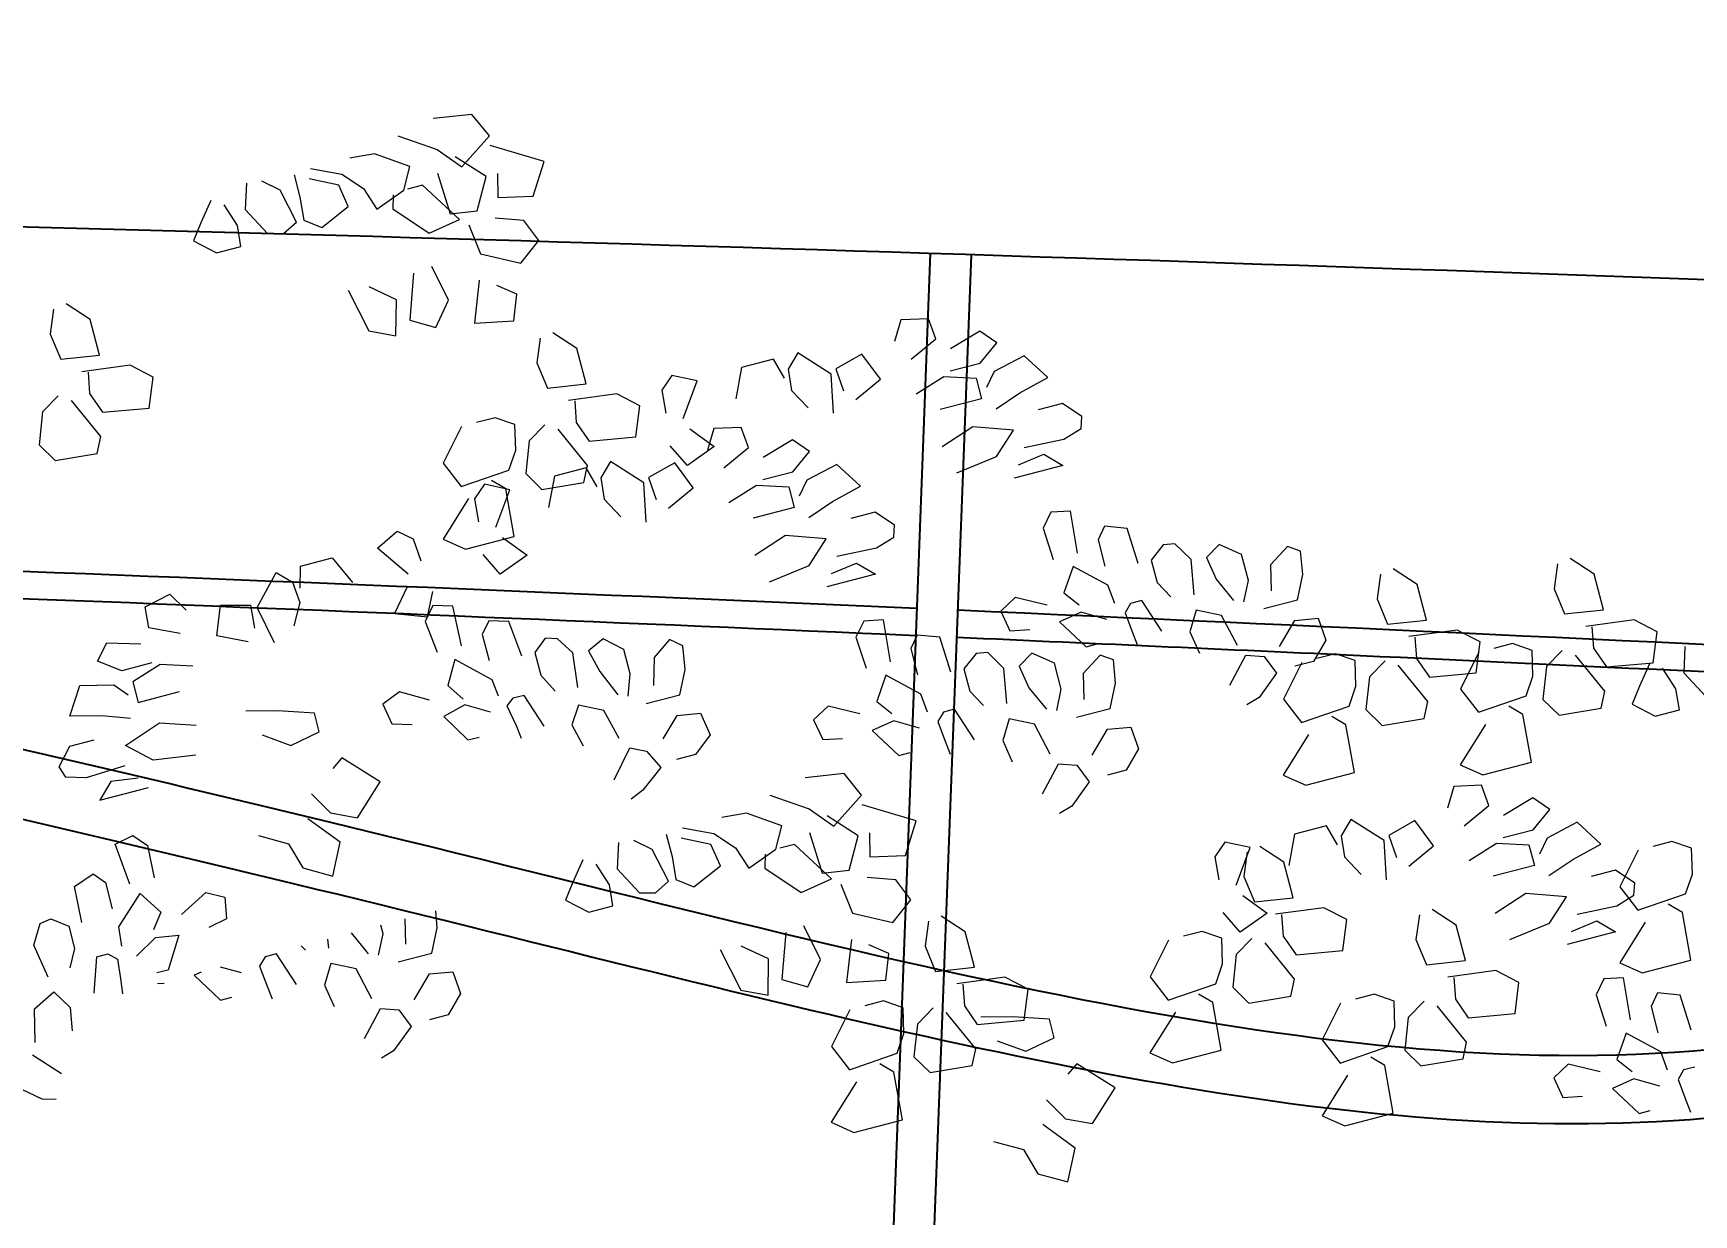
# Model space of a CAD drawing. Header units: metres. Extents: x 10 to 239, y 2 to 253.
# Drawn here: x 63.053 to 64.271, y 175.329 to 176.196 of the extents above; entities that cross this region are included whole.
import ezdxf

# ---------------------------------------------------------------- set-up
doc = ezdxf.new("R2010")
doc.units = ezdxf.units.M
doc.header["$MEASUREMENT"] = 0
doc.layers.get('Defpoints').update_dxf_attribs({"color": 9})
for name, color, linetype in [('-cotas', 252, 'Continuous'), ('1', 7, 'Continuous'), ('1estruct arco', 7, 'Continuous'), ('1lianas', 9, 'Continuous')]:
    doc.layers.add(name, color=color, linetype=linetype)
doc.layers.add('bloques veg', color=7, linetype='Continuous', lineweight=0, true_color=0xbbd5a5)
doc.styles.get("Standard").update_dxf_attribs({"font": 'arial.ttf'})
doc.dimstyles.get("Standard").update_dxf_attribs({"dimtxt": 0.18, "dimasz": 0.18, "dimexe": 0.18, "dimexo": 0.0625, "dimgap": 0.09, "dimtad": 0, "dimtih": 1, "dimtoh": 1, "dimdec": 4, "dimzin": 0, "dimdsep": 46, "dimtxsty": 'Standard', "dimcen": 0.09, "dimadec": 0, "dimazin": 0, "dimtfac": 1, "dimtdec": 4, "dimtofl": 0, "dimtmove": 0, "dimatfit": 3, "dimfxl": 1, "dimtolj": 1, "dimtzin": 0, "dimarcsym": 0})

# ---------------------------------------------------------------- blocks, each defined once
blk = doc.blocks.new('A$C0C3707A3')
at = {"layer": 'bloques veg'}
for p, q in [((2.06742, 0.61882), (2.04484, 0.61626)), ((2.07772, 0.60645), (2.06742, 0.61882)), ((2.02429, 0.6061), (2.04732, 0.59831)), ((2.06167, 0.58819), (2.07772, 0.60645)), ((2.10958, 0.59172), (2.07808, 0.60074)), ((2.01084, 0.59552), (1.99644, 0.59282)), ((2.03141, 0.58823), (2.01084, 0.59552)), ((2.04732, 0.59831), (2.06167, 0.58819)), ((2.07593, 0.58271), (2.05775, 0.59412)), ((2.10338, 0.57145), (2.10958, 0.59172)), ((1.96417, 0.58301), (1.96766, 0.56998)), ((1.99016, 0.57718), (1.97293, 0.5807)), ((1.97365, 0.58671), (1.99196, 0.58348)), ((1.99196, 0.58348), (2.00464, 0.57524)), ((2.0281, 0.57454), (2.03141, 0.58823)), ((2.04756, 0.58441), (2.05504, 0.56082)), ((2.07082, 0.56272), (2.07593, 0.58271)), ((2.08245, 0.58445), (2.08268, 0.57056)), ((1.93645, 0.57791), (1.93589, 0.56263)), ((1.95615, 0.57388), (1.94543, 0.57915)), ((1.96572, 0.5555), (1.95615, 0.57388)), ((1.96766, 0.56998), (1.97006, 0.55667)), ((1.99582, 0.56473), (1.99016, 0.57718)), ((2.00464, 0.57524), (2.01247, 0.56338)), ((2.01247, 0.56338), (2.0281, 0.57454)), ((2.02187, 0.57171), (2.02174, 0.56353)), ((2.03895, 0.57745), (2.03027, 0.57513)), ((2.06055, 0.55764), (2.03895, 0.57745)), ((2.08268, 0.57056), (2.10338, 0.57145)), ((1.91591, 0.56775), (1.91013, 0.55457)), ((1.93141, 0.55329), (1.92358, 0.56515)), ((1.93589, 0.56263), (1.94894, 0.54868)), ((1.98049, 0.55248), (1.99582, 0.56473)), ((2.02174, 0.56353), (2.04297, 0.54944)), ((2.05504, 0.56082), (2.07082, 0.56272)), ((1.91013, 0.55457), (1.90594, 0.54414)), ((1.93353, 0.54106), (1.93141, 0.55329)), ((1.9582, 0.54884), (1.96572, 0.5555)), ((1.97006, 0.55667), (1.98049, 0.55248)), ((2.04297, 0.54944), (2.06055, 0.55764)), ((2.06605, 0.55447), (2.07288, 0.53768)), ((2.0979, 0.55718), (2.08125, 0.55854)), ((2.10681, 0.54561), (2.0979, 0.55718)), ((1.90594, 0.54414), (1.91942, 0.53728)), ((1.91942, 0.53728), (1.93353, 0.54106)), ((1.94894, 0.54868), (1.9582, 0.54884)), ((2.09641, 0.53235), (2.10681, 0.54561)), ((2.07288, 0.53768), (2.09641, 0.53235)), ((2.03409, 0.52612), (2.0321, 0.49883)), ((2.05452, 0.51066), (2.04465, 0.53012)), ((2.07231, 0.52241), (2.06974, 0.49729)), ((1.9961, 0.51595), (2.00822, 0.49243)), ((2.02426, 0.51069), (2.00833, 0.51806)), ((2.09426, 0.51433), (2.08245, 0.51931)), ((2.09261, 0.49876), (2.09426, 0.51433)), ((1.82485, 0.5038), (1.82291, 0.48932)), ((1.84621, 0.49789), (1.83216, 0.50692)), ((2.02407, 0.4897), (2.02426, 0.51069)), ((2.04716, 0.49472), (2.05452, 0.51066)), ((1.85174, 0.47726), (1.84621, 0.49789)), ((2.0321, 0.49883), (2.04716, 0.49472)), ((2.06974, 0.49729), (2.09261, 0.49876)), ((2.31773, 0.50091), (2.31413, 0.48831)), ((2.3338, 0.50173), (2.31773, 0.50091)), ((2.33808, 0.49008), (2.3338, 0.50173)), ((2.36363, 0.4946), (2.34663, 0.48423)), ((2.37355, 0.48795), (2.36363, 0.4946)), ((1.82291, 0.48932), (1.82915, 0.4747)), ((2.00822, 0.49243), (2.02407, 0.4897)), ((2.10804, 0.48893), (2.1061, 0.47445)), ((2.1294, 0.48302), (2.11535, 0.49206)), ((2.13493, 0.4624), (2.1294, 0.48302)), ((2.32384, 0.47812), (2.33808, 0.49008)), ((2.36394, 0.47607), (2.37355, 0.48795)), ((1.82915, 0.4747), (1.85174, 0.47726)), ((2.1061, 0.47445), (2.11235, 0.45984)), ((2.24371, 0.47759), (2.22525, 0.47264)), ((2.25016, 0.46652), (2.24371, 0.47759)), ((2.25782, 0.48137), (2.25225, 0.47173)), ((2.27738, 0.46916), (2.25782, 0.48137)), ((2.29517, 0.48091), (2.28005, 0.4722)), ((2.30604, 0.46637), (2.29517, 0.48091)), ((2.34657, 0.47141), (2.36394, 0.47607)), ((2.38949, 0.48058), (2.3722, 0.4713)), ((2.40333, 0.46801), (2.38949, 0.48058)), ((1.86955, 0.47157), (1.84154, 0.46755)), ((1.84509, 0.46734), (1.84612, 0.45482)), ((1.88302, 0.46471), (1.86955, 0.47157)), ((1.88087, 0.44668), (1.88302, 0.46471)), ((2.18472, 0.4676), (2.17887, 0.45905)), ((2.19949, 0.46458), (2.18472, 0.4676)), ((2.19141, 0.44263), (2.19949, 0.46458)), ((2.22525, 0.47264), (2.22202, 0.45433)), ((2.25225, 0.47173), (2.25437, 0.4595)), ((2.27885, 0.44629), (2.27738, 0.46916)), ((2.28005, 0.4722), (2.28463, 0.45947)), ((2.2918, 0.45441), (2.30604, 0.46637)), ((2.3269, 0.458), (2.34281, 0.46808)), ((2.34281, 0.46808), (2.36164, 0.4673)), ((2.36164, 0.4673), (2.36484, 0.45537)), ((2.3722, 0.4713), (2.36772, 0.46196)), ((2.38713, 0.45901), (2.40333, 0.46801)), ((1.84612, 0.45482), (1.85366, 0.44404)), ((2.11235, 0.45984), (2.13493, 0.4624)), ((2.15274, 0.4567), (2.12473, 0.45269)), ((2.16621, 0.44984), (2.15274, 0.4567)), ((2.17887, 0.45905), (2.18128, 0.44574)), ((2.25437, 0.4595), (2.26408, 0.44931)), ((2.36484, 0.45537), (2.34096, 0.44897)), ((2.37338, 0.44951), (2.38713, 0.45901)), ((1.82788, 0.45342), (1.81877, 0.444)), ((1.85281, 0.42985), (1.83555, 0.45082)), ((1.85366, 0.44404), (1.88087, 0.44668)), ((2.12828, 0.45248), (2.12931, 0.43995)), ((2.16406, 0.43182), (2.16621, 0.44984)), ((2.41203, 0.45289), (2.39792, 0.44911)), ((2.42334, 0.44545), (2.41203, 0.45289)), ((2.42291, 0.43835), (2.42334, 0.44545)), ((1.81877, 0.444), (1.81691, 0.42489)), ((2.06257, 0.4372), (2.05203, 0.41576)), ((2.08211, 0.44243), (2.07126, 0.43952)), ((2.09362, 0.43854), (2.08211, 0.44243)), ((2.09415, 0.42355), (2.09362, 0.43854)), ((2.11107, 0.43856), (2.10196, 0.42914)), ((2.136, 0.41499), (2.11875, 0.43596)), ((2.12931, 0.43995), (2.13685, 0.42918)), ((2.19533, 0.4367), (2.20967, 0.42659)), ((2.20923, 0.43694), (2.20562, 0.42434)), ((2.2253, 0.43775), (2.20923, 0.43694)), ((2.22958, 0.4261), (2.2253, 0.43775)), ((2.35993, 0.43893), (2.34214, 0.42718)), ((2.38368, 0.43715), (2.35993, 0.43893)), ((2.37385, 0.42172), (2.38368, 0.43715)), ((2.41293, 0.43219), (2.42291, 0.43835)), ((1.85079, 0.42), (1.85281, 0.42985)), ((2.10196, 0.42914), (2.1001, 0.41002)), ((2.13685, 0.42918), (2.16406, 0.43182)), ((2.19405, 0.41542), (2.18405, 0.4267)), ((2.20967, 0.42659), (2.19405, 0.41542)), ((2.21533, 0.41414), (2.22958, 0.4261)), ((2.25513, 0.43062), (2.23813, 0.42025)), ((2.26505, 0.42397), (2.25513, 0.43062)), ((2.38984, 0.42716), (2.41293, 0.43219)), ((1.81691, 0.42489), (1.82633, 0.41578)), ((1.82633, 0.41578), (1.85079, 0.42)), ((2.05203, 0.41576), (2.06261, 0.40231)), ((2.09025, 0.41204), (2.09415, 0.42355)), ((2.14931, 0.41739), (2.14375, 0.40776)), ((2.16887, 0.40518), (2.14931, 0.41739)), ((2.18667, 0.41693), (2.17155, 0.40823)), ((2.19754, 0.4024), (2.18667, 0.41693)), ((2.25544, 0.41209), (2.26505, 0.42397)), ((2.28099, 0.41661), (2.2637, 0.40732)), ((2.29483, 0.40403), (2.28099, 0.41661)), ((2.35084, 0.41206), (2.37385, 0.42172)), ((2.41237, 0.41691), (2.38414, 0.40935)), ((2.38674, 0.41703), (2.40136, 0.42327)), ((2.40136, 0.42327), (2.41237, 0.41691)), ((2.06261, 0.40231), (2.09025, 0.41204)), ((2.08853, 0.40111), (2.08027, 0.40587)), ((2.1001, 0.41002), (2.10952, 0.40091)), ((2.11675, 0.40867), (2.11352, 0.39035)), ((2.1352, 0.41361), (2.11675, 0.40867)), ((2.13398, 0.40514), (2.136, 0.41499)), ((2.14166, 0.40255), (2.1352, 0.41361)), ((2.14375, 0.40776), (2.14587, 0.39553)), ((2.17155, 0.40823), (2.17612, 0.39549)), ((2.23807, 0.40744), (2.25544, 0.41209)), ((2.2637, 0.40732), (2.25922, 0.39798)), ((2.07622, 0.40363), (2.07037, 0.39508)), ((2.09099, 0.4006), (2.07622, 0.40363)), ((2.08291, 0.37866), (2.09099, 0.4006)), ((2.09363, 0.37339), (2.08853, 0.40111)), ((2.10952, 0.40091), (2.13398, 0.40514)), ((2.17035, 0.38231), (2.16887, 0.40518)), ((2.1833, 0.39043), (2.19754, 0.4024)), ((2.2184, 0.39402), (2.23431, 0.4041)), ((2.23431, 0.4041), (2.25313, 0.40333)), ((2.25313, 0.40333), (2.25633, 0.39139)), ((2.27862, 0.39504), (2.29483, 0.40403)), ((2.06682, 0.39529), (2.05223, 0.3716)), ((2.07037, 0.39508), (2.07277, 0.38176)), ((2.14587, 0.39553), (2.15558, 0.38533)), ((2.25633, 0.39139), (2.23245, 0.38499)), ((2.26488, 0.38554), (2.27862, 0.39504)), ((2.30353, 0.38891), (2.28942, 0.38513)), ((2.31483, 0.38147), (2.30353, 0.38891)), ((2.40574, 0.38954), (2.40126, 0.3802)), ((2.41718, 0.39028), (2.40574, 0.38954)), ((2.4214, 0.36582), (2.41718, 0.39028)), ((2.31441, 0.37438), (2.31483, 0.38147)), ((2.40126, 0.3802), (2.40729, 0.36204)), ((2.43695, 0.38162), (2.43327, 0.37365)), ((2.45005, 0.38047), (2.43695, 0.38162)), ((2.45666, 0.36014), (2.45005, 0.38047)), ((2.01416, 0.36605), (2.02544, 0.37606)), ((2.02544, 0.37606), (2.03478, 0.37158)), ((2.03478, 0.37158), (2.03936, 0.35885)), ((2.05223, 0.3716), (2.06541, 0.36583)), ((2.06541, 0.36583), (2.09363, 0.37339)), ((2.08683, 0.37273), (2.10117, 0.36261)), ((2.25143, 0.37495), (2.23364, 0.36321)), ((2.27517, 0.37317), (2.25143, 0.37495)), ((2.26535, 0.35774), (2.27517, 0.37317)), ((2.28134, 0.36319), (2.30442, 0.36821)), ((2.30442, 0.36821), (2.31441, 0.37438)), ((2.43327, 0.37365), (2.43734, 0.35845)), ((2.4712, 0.37102), (2.46426, 0.36218)), ((2.478, 0.37168), (2.4712, 0.37102)), ((2.48742, 0.36257), (2.478, 0.37168)), ((2.50363, 0.37156), (2.4964, 0.36381)), ((2.51681, 0.36579), (2.50363, 0.37156)), ((2.54344, 0.3706), (2.53354, 0.3598)), ((2.55112, 0.368), (2.54344, 0.3706)), ((2.55244, 0.35439), (2.55112, 0.368)), ((1.96936, 0.35522), (1.98782, 0.36016)), ((1.98782, 0.36016), (1.99978, 0.34591)), ((2.03213, 0.35109), (2.01416, 0.36605)), ((2.08555, 0.35145), (2.07555, 0.36273)), ((2.10117, 0.36261), (2.08555, 0.35145)), ((2.24234, 0.34809), (2.26535, 0.35774)), ((2.27824, 0.35305), (2.29285, 0.35929)), ((2.29285, 0.35929), (2.30386, 0.35294)), ((2.41881, 0.35814), (2.41361, 0.34279)), ((2.43916, 0.34731), (2.41881, 0.35814)), ((2.46426, 0.36218), (2.46775, 0.34915)), ((2.4894, 0.34216), (2.48742, 0.36257)), ((2.4964, 0.36381), (2.50206, 0.35137)), ((2.52088, 0.35059), (2.51681, 0.36579)), ((2.53354, 0.3598), (2.53406, 0.34482)), ((2.61904, 0.34897), (2.60498, 0.358)), ((2.7006, 0.36152), (2.69867, 0.34704)), ((2.72196, 0.35561), (2.70791, 0.36464)), ((1.94442, 0.33108), (1.95525, 0.35143)), ((1.95525, 0.35143), (1.96489, 0.34587)), ((1.96931, 0.3424), (1.96936, 0.35522)), ((2.30386, 0.35294), (2.27564, 0.34538)), ((2.46775, 0.34915), (2.4758, 0.34084)), ((2.50206, 0.35137), (2.51235, 0.339)), ((2.51836, 0.33828), (2.52088, 0.35059)), ((2.54941, 0.33962), (2.55244, 0.35439)), ((2.59768, 0.35488), (2.59574, 0.3404)), ((2.62456, 0.32835), (2.61904, 0.34897)), ((2.72749, 0.33499), (2.72196, 0.35561)), ((1.87927, 0.33108), (1.8936, 0.3384)), ((1.8936, 0.3384), (1.90302, 0.32929)), ((1.96489, 0.34587), (1.96917, 0.33422)), ((2.0317, 0.344), (2.02434, 0.32806)), ((2.04345, 0.32621), (2.04647, 0.34098)), ((2.38531, 0.33986), (2.377, 0.33182)), ((2.40392, 0.33554), (2.38531, 0.33986)), ((2.41361, 0.34279), (2.42245, 0.33585)), ((2.44315, 0.33675), (2.43916, 0.34731)), ((2.45893, 0.33865), (2.45242, 0.3369)), ((2.47068, 0.32085), (2.45893, 0.33865)), ((2.52988, 0.33439), (2.54941, 0.33962)), ((2.59574, 0.3404), (2.60198, 0.32579)), ((2.69867, 0.34704), (2.70491, 0.33243)), ((1.88139, 0.31884), (1.87927, 0.33108)), ((1.92099, 0.31433), (1.92314, 0.33236)), ((1.92314, 0.33236), (1.94058, 0.33238)), ((1.94058, 0.33238), (1.94299, 0.31906)), ((1.95458, 0.31054), (1.94442, 0.33108)), ((1.96917, 0.33422), (1.96586, 0.32054)), ((2.04656, 0.33296), (2.04208, 0.32362)), ((2.05829, 0.33261), (2.04656, 0.33296)), ((2.06331, 0.30953), (2.05829, 0.33261)), ((2.377, 0.33182), (2.38237, 0.32046)), ((2.42362, 0.33151), (2.41117, 0.32585)), ((2.43868, 0.3274), (2.42362, 0.33151)), ((2.45242, 0.3369), (2.44924, 0.3314)), ((2.44924, 0.3314), (2.45323, 0.32083)), ((2.49064, 0.33318), (2.48704, 0.32058)), ((2.50541, 0.33016), (2.49064, 0.33318)), ((2.5147, 0.31287), (2.50541, 0.33016)), ((2.54798, 0.32761), (2.56159, 0.32892)), ((2.56159, 0.32892), (2.56616, 0.31619)), ((2.70491, 0.33243), (2.72749, 0.33499)), ((2.7453, 0.32929), (2.71729, 0.32527)), ((2.75878, 0.32243), (2.7453, 0.32929)), ((1.8997, 0.31561), (1.88139, 0.31884)), ((2.02434, 0.32806), (2.04345, 0.32621)), ((2.04208, 0.32362), (2.0492, 0.30575)), ((2.07914, 0.32424), (2.07546, 0.31628)), ((2.09087, 0.32389), (2.07914, 0.32424)), ((2.09857, 0.30385), (2.09087, 0.32389)), ((2.29724, 0.32557), (2.29276, 0.31622)), ((2.30867, 0.32631), (2.29724, 0.32557)), ((2.3129, 0.30184), (2.30867, 0.32631)), ((2.38237, 0.32046), (2.39381, 0.3212)), ((2.41117, 0.32585), (2.42668, 0.31139)), ((2.45323, 0.32083), (2.45665, 0.31244)), ((2.48704, 0.32058), (2.4927, 0.30814)), ((2.53924, 0.31247), (2.54798, 0.32761)), ((2.60198, 0.32579), (2.62456, 0.32835)), ((2.64238, 0.32265), (2.61437, 0.31864)), ((2.65585, 0.31579), (2.64238, 0.32265)), ((2.72084, 0.32506), (2.72187, 0.31254)), ((2.75663, 0.3044), (2.75878, 0.32243)), ((1.85173, 0.29927), (1.857, 0.30998)), ((1.857, 0.30998), (1.87691, 0.3095)), ((1.9393, 0.3111), (1.92099, 0.31433)), ((2.07546, 0.31628), (2.07953, 0.30108)), ((2.11202, 0.31444), (2.10617, 0.30589)), ((2.11911, 0.31401), (2.11202, 0.31444)), ((2.12824, 0.30599), (2.11911, 0.31401)), ((2.14582, 0.31419), (2.13722, 0.30723)), ((2.15792, 0.30812), (2.14582, 0.31419)), ((2.18426, 0.31402), (2.17544, 0.30351)), ((2.19223, 0.31034), (2.18426, 0.31402)), ((2.19355, 0.29673), (2.19223, 0.31034)), ((2.29276, 0.31622), (2.29879, 0.29806)), ((2.32844, 0.31764), (2.32476, 0.30968)), ((2.32476, 0.30968), (2.32883, 0.29448)), ((2.34155, 0.3165), (2.32844, 0.31764)), ((2.34816, 0.29617), (2.34155, 0.3165)), ((2.42668, 0.31139), (2.43319, 0.31314)), ((2.56616, 0.31619), (2.55901, 0.3038)), ((2.61792, 0.31842), (2.61895, 0.3059)), ((2.65513, 0.30978), (2.64459, 0.28834)), ((2.6537, 0.29776), (2.65585, 0.31579)), ((2.67467, 0.31502), (2.66382, 0.31211)), ((2.68619, 0.31112), (2.67467, 0.31502)), ((2.68671, 0.29614), (2.68619, 0.31112)), ((2.70363, 0.31114), (2.69452, 0.30172)), ((2.72187, 0.31254), (2.72941, 0.30176)), ((2.775, 0.31398), (2.77444, 0.2987)), ((2.05963, 0.30156), (2.05552, 0.2865)), ((2.08136, 0.28993), (2.05963, 0.30156)), ((2.10617, 0.30589), (2.10966, 0.29286)), ((2.13131, 0.28587), (2.12824, 0.30599)), ((2.13722, 0.30723), (2.14396, 0.29508)), ((2.1617, 0.29401), (2.15792, 0.30812)), ((2.17544, 0.30351), (2.17517, 0.28715)), ((2.3627, 0.30704), (2.35576, 0.2982)), ((2.3695, 0.3077), (2.3627, 0.30704)), ((2.37892, 0.29859), (2.3695, 0.3077)), ((2.39512, 0.30759), (2.3879, 0.29983)), ((2.3879, 0.29983), (2.39356, 0.28739)), ((2.40831, 0.30181), (2.39512, 0.30759)), ((2.41238, 0.28662), (2.40831, 0.30181)), ((2.43494, 0.30662), (2.42503, 0.29583)), ((2.44261, 0.30403), (2.43494, 0.30662)), ((2.44393, 0.29042), (2.44261, 0.30403)), ((2.51046, 0.28963), (2.5197, 0.30723)), ((2.5197, 0.30723), (2.53034, 0.30659)), ((2.53034, 0.30659), (2.53759, 0.2969)), ((2.55221, 0.30314), (2.54167, 0.2817)), ((2.55901, 0.3038), (2.54816, 0.3009)), ((2.57175, 0.30838), (2.56089, 0.30547)), ((2.58326, 0.30448), (2.57175, 0.30838)), ((2.58378, 0.2895), (2.58326, 0.30448)), ((2.60071, 0.3045), (2.5916, 0.29508)), ((2.62563, 0.28094), (2.60838, 0.30191)), ((2.61895, 0.3059), (2.62649, 0.29513)), ((2.69452, 0.30172), (2.69266, 0.28261)), ((2.72856, 0.28757), (2.71131, 0.30855)), ((2.72941, 0.30176), (2.75663, 0.3044)), ((2.75445, 0.30382), (2.74868, 0.29064)), ((2.76996, 0.28936), (2.76213, 0.30122)), ((1.866, 0.29378), (1.85173, 0.29927)), ((1.88336, 0.29843), (1.866, 0.29378)), ((1.88829, 0.29743), (1.87238, 0.28735)), ((1.90711, 0.29665), (1.88829, 0.29743)), ((2.08506, 0.28046), (2.08136, 0.28993)), ((2.10966, 0.29286), (2.11799, 0.28346)), ((2.14396, 0.29508), (2.15455, 0.28163)), ((2.16056, 0.28091), (2.1617, 0.29401)), ((2.19052, 0.28196), (2.19355, 0.29673)), ((2.3103, 0.29417), (2.30511, 0.27882)), ((2.33066, 0.28333), (2.3103, 0.29417)), ((2.35576, 0.2982), (2.35925, 0.28518)), ((2.3809, 0.27818), (2.37892, 0.29859)), ((2.42503, 0.29583), (2.42556, 0.28084)), ((2.44091, 0.27565), (2.44393, 0.29042)), ((2.53759, 0.2969), (2.52748, 0.28256)), ((2.5916, 0.29508), (2.58974, 0.27597)), ((2.62649, 0.29513), (2.6537, 0.29776)), ((2.68282, 0.28462), (2.68671, 0.29614)), ((2.74868, 0.29064), (2.74449, 0.28021)), ((2.77444, 0.2987), (2.78749, 0.28475)), ((1.83592, 0.26711), (1.84161, 0.28492)), ((1.84161, 0.28492), (1.86123, 0.28552)), ((1.86123, 0.28552), (1.86978, 0.27967)), ((1.87238, 0.28735), (1.87557, 0.27541)), ((1.87557, 0.27541), (1.89945, 0.2818)), ((2.02751, 0.28249), (2.01782, 0.27524)), ((2.04503, 0.27787), (2.02751, 0.28249)), ((2.05552, 0.2865), (2.06465, 0.27848)), ((2.10004, 0.28098), (2.09353, 0.27924)), ((2.11179, 0.26319), (2.10004, 0.28098)), ((2.17099, 0.27672), (2.19052, 0.28196)), ((2.33465, 0.27277), (2.33066, 0.28333)), ((2.35925, 0.28518), (2.36729, 0.27686)), ((2.39356, 0.28739), (2.40385, 0.27503)), ((2.40986, 0.27431), (2.41238, 0.28662)), ((2.52748, 0.28256), (2.52046, 0.27835)), ((2.54167, 0.2817), (2.55225, 0.26825)), ((2.57989, 0.27799), (2.58378, 0.2895)), ((2.62362, 0.27109), (2.62563, 0.28094)), ((2.64459, 0.28834), (2.65518, 0.27489)), ((2.65518, 0.27489), (2.68282, 0.28462)), ((2.69266, 0.28261), (2.70208, 0.2735)), ((2.72654, 0.27773), (2.72856, 0.28757)), ((2.74449, 0.28021), (2.75797, 0.27335)), ((2.77208, 0.27713), (2.76996, 0.28936)), ((1.9568, 0.27103), (1.93826, 0.27072)), ((1.97808, 0.26975), (1.9568, 0.27103)), ((2.01782, 0.27524), (2.02319, 0.26388)), ((2.06552, 0.27522), (2.05337, 0.26847)), ((2.08058, 0.27111), (2.06552, 0.27522)), ((2.09353, 0.27924), (2.09006, 0.27482)), ((2.09006, 0.27482), (2.09543, 0.26346)), ((2.13176, 0.27552), (2.12786, 0.264)), ((2.14653, 0.27249), (2.13176, 0.27552)), ((2.15552, 0.25629), (2.14653, 0.27249)), ((2.18909, 0.26994), (2.2027, 0.27126)), ((2.2027, 0.27126), (2.20836, 0.25882)), ((2.27681, 0.27589), (2.2685, 0.26784)), ((2.29542, 0.27157), (2.27681, 0.27589)), ((2.30511, 0.27882), (2.31395, 0.27188)), ((2.34392, 0.27293), (2.34074, 0.26742)), ((2.35043, 0.27467), (2.34392, 0.27293)), ((2.36218, 0.25688), (2.35043, 0.27467)), ((2.42137, 0.27041), (2.44091, 0.27565)), ((2.55225, 0.26825), (2.57989, 0.27799)), ((2.57817, 0.26705), (2.56991, 0.27182)), ((2.58974, 0.27597), (2.59916, 0.26686)), ((2.59916, 0.26686), (2.62362, 0.27109)), ((2.68109, 0.27369), (2.67283, 0.27846)), ((2.68619, 0.24597), (2.68109, 0.27369)), ((2.70208, 0.2735), (2.72654, 0.27773)), ((2.75797, 0.27335), (2.77208, 0.27713)), ((1.85445, 0.26742), (1.83592, 0.26711)), ((1.8711, 0.26606), (1.85445, 0.26742)), ((1.86837, 0.25021), (1.88804, 0.26362)), ((1.88804, 0.26362), (1.90932, 0.26234)), ((1.98099, 0.2589), (1.97808, 0.26975)), ((2.02319, 0.26388), (2.03492, 0.26353)), ((2.05337, 0.26847), (2.0675, 0.25481)), ((2.09543, 0.26346), (2.09855, 0.25615)), ((2.12786, 0.264), (2.13461, 0.25185)), ((2.18115, 0.25618), (2.18909, 0.26994)), ((2.2685, 0.26784), (2.27387, 0.25648)), ((2.31511, 0.26754), (2.30267, 0.26187)), ((2.30267, 0.26187), (2.31818, 0.24742)), ((2.33017, 0.26343), (2.31511, 0.26754)), ((2.34074, 0.26742), (2.34473, 0.25686)), ((2.38214, 0.26921), (2.37854, 0.25661)), ((2.39691, 0.26619), (2.38214, 0.26921)), ((2.4062, 0.2489), (2.39691, 0.26619)), ((2.43074, 0.24849), (2.43948, 0.26363)), ((2.43948, 0.26363), (2.45308, 0.26495)), ((2.45308, 0.26495), (2.45766, 0.25222)), ((2.55646, 0.26124), (2.54186, 0.23755)), ((2.58327, 0.23934), (2.57817, 0.26705)), ((2.65938, 0.26788), (2.64479, 0.24419)), ((1.83594, 0.24966), (1.85005, 0.25344)), ((1.94776, 0.25698), (1.96449, 0.25099)), ((1.96449, 0.25099), (1.98099, 0.2589)), ((2.0675, 0.25481), (2.07401, 0.25656)), ((2.20836, 0.25882), (2.19983, 0.24722)), ((2.27387, 0.25648), (2.2853, 0.25722)), ((2.34473, 0.25686), (2.34814, 0.24847)), ((2.37854, 0.25661), (2.3842, 0.24417)), ((2.45766, 0.25222), (2.45051, 0.23983)), ((1.82987, 0.23757), (1.83594, 0.24966)), ((1.88459, 0.24176), (1.86837, 0.25021)), ((1.90934, 0.2449), (1.88459, 0.24176)), ((1.99432, 0.24386), (1.98897, 0.23777)), ((2.01664, 0.23006), (1.99432, 0.24386)), ((2.15265, 0.23226), (2.16161, 0.25094)), ((2.16161, 0.25094), (2.17145, 0.24893)), ((2.17145, 0.24893), (2.17979, 0.23953)), ((2.19983, 0.24722), (2.18898, 0.24431)), ((2.31818, 0.24742), (2.32469, 0.24916)), ((2.40195, 0.22566), (2.4112, 0.24326)), ((2.4112, 0.24326), (2.42184, 0.24262)), ((2.42184, 0.24262), (2.42909, 0.23293)), ((2.64479, 0.24419), (2.65797, 0.23841)), ((2.65797, 0.23841), (2.68619, 0.24597)), ((1.83379, 0.23163), (1.82987, 0.23757)), ((1.86802, 0.23848), (1.84551, 0.23129)), ((2.17979, 0.23953), (2.16938, 0.22627)), ((2.28642, 0.23669), (2.26384, 0.23413)), ((2.29671, 0.22432), (2.28642, 0.23669)), ((2.42909, 0.23293), (2.41897, 0.21858)), ((2.45051, 0.23983), (2.43965, 0.23692)), ((2.54186, 0.23755), (2.55504, 0.23177)), ((2.55504, 0.23177), (2.58327, 0.23934)), ((2.65725, 0.2324), (2.64118, 0.23159)), ((2.66154, 0.22075), (2.65725, 0.2324)), ((1.84551, 0.23129), (1.83379, 0.23163)), ((1.85999, 0.22935), (1.85364, 0.21834)), ((1.85364, 0.21834), (1.88186, 0.2259)), ((1.87577, 0.23125), (1.85999, 0.22935)), ((1.97669, 0.22284), (1.98778, 0.21185)), ((2.00363, 0.20912), (2.01664, 0.23006)), ((2.16938, 0.22627), (2.16266, 0.22098)), ((2.24329, 0.22397), (2.26632, 0.21618)), ((2.28066, 0.20606), (2.29671, 0.22432)), ((2.64118, 0.23159), (2.63758, 0.21899)), ((2.68708, 0.22527), (2.67009, 0.2149)), ((2.69701, 0.21863), (2.68708, 0.22527)), ((2.22984, 0.21338), (2.21544, 0.21069)), ((2.25041, 0.2061), (2.22984, 0.21338)), ((2.26632, 0.21618), (2.28066, 0.20606)), ((2.32858, 0.20959), (2.29708, 0.2186)), ((2.41897, 0.21858), (2.41196, 0.21438)), ((2.64729, 0.20879), (2.66154, 0.22075)), ((2.6874, 0.20674), (2.69701, 0.21863)), ((1.99351, 0.19478), (1.97475, 0.20836)), ((1.98778, 0.21185), (2.00363, 0.20912)), ((2.19264, 0.20458), (2.21096, 0.20134)), ((2.24709, 0.19241), (2.25041, 0.2061)), ((2.29493, 0.20058), (2.27675, 0.21199)), ((2.32238, 0.18932), (2.32858, 0.20959)), ((2.54871, 0.20332), (2.54547, 0.185)), ((2.56716, 0.20826), (2.54871, 0.20332)), ((2.57362, 0.1972), (2.56716, 0.20826)), ((2.58127, 0.21204), (2.57571, 0.20241)), ((2.60083, 0.19983), (2.58127, 0.21204)), ((2.61862, 0.21158), (2.60351, 0.20288)), ((2.60351, 0.20288), (2.60808, 0.19014)), ((2.6295, 0.19705), (2.61862, 0.21158)), ((2.67003, 0.20209), (2.6874, 0.20674)), ((2.71294, 0.21126), (2.69565, 0.20197)), ((2.72678, 0.19868), (2.71294, 0.21126)), ((1.86279, 0.19287), (1.87306, 0.19795)), ((1.87306, 0.19795), (1.88161, 0.1921)), ((1.94602, 0.19834), (1.96355, 0.19373)), ((1.96355, 0.19373), (1.97196, 0.1797)), ((1.98948, 0.17508), (1.99351, 0.19478)), ((2.15545, 0.19578), (2.15489, 0.1805)), ((2.17514, 0.19175), (2.16442, 0.19702)), ((2.18317, 0.20088), (2.18666, 0.18785)), ((2.20916, 0.19504), (2.19193, 0.19857)), ((2.21482, 0.1826), (2.20916, 0.19504)), ((2.21096, 0.20134), (2.22364, 0.19311)), ((2.25795, 0.19532), (2.24926, 0.19299)), ((2.27954, 0.17551), (2.25795, 0.19532)), ((2.26655, 0.20228), (2.27404, 0.17869)), ((2.28982, 0.18059), (2.29493, 0.20058)), ((2.30144, 0.20232), (2.30168, 0.18842)), ((2.50818, 0.19828), (2.50232, 0.18973)), ((2.52295, 0.19525), (2.50818, 0.19828)), ((2.51487, 0.17331), (2.52295, 0.19525)), ((2.54262, 0.18691), (2.52857, 0.19594)), ((2.57571, 0.20241), (2.57782, 0.19018)), ((2.60231, 0.17696), (2.60083, 0.19983)), ((2.61525, 0.18508), (2.6295, 0.19705)), ((2.65036, 0.18867), (2.66627, 0.19875)), ((2.66627, 0.19875), (2.68509, 0.19798)), ((2.68509, 0.19798), (2.68829, 0.18604)), ((2.69565, 0.20197), (2.69118, 0.19263)), ((2.71058, 0.18969), (2.72678, 0.19868)), ((2.74865, 0.19523), (2.73811, 0.1738)), ((2.76819, 0.20047), (2.75733, 0.19756)), ((2.7797, 0.19657), (2.76819, 0.20047)), ((2.78023, 0.18159), (2.7797, 0.19657)), ((1.87136, 0.16957), (1.86279, 0.19287)), ((1.88161, 0.1921), (1.88547, 0.17335)), ((2.1349, 0.18562), (2.12913, 0.17244)), ((2.18472, 0.17337), (2.17514, 0.19175)), ((2.18666, 0.18785), (2.18906, 0.17453)), ((2.22364, 0.19311), (2.23147, 0.18125)), ((2.23147, 0.18125), (2.24709, 0.19241)), ((2.24087, 0.18958), (2.24074, 0.1814)), ((2.30168, 0.18842), (2.32238, 0.18932)), ((2.50232, 0.18973), (2.50473, 0.17641)), ((2.52126, 0.19282), (2.51932, 0.17834)), ((2.54815, 0.16628), (2.54262, 0.18691)), ((2.57782, 0.19018), (2.58754, 0.17998)), ((2.68829, 0.18604), (2.66441, 0.17964)), ((2.69684, 0.18019), (2.71058, 0.18969)), ((2.73549, 0.18356), (2.72138, 0.17978)), ((2.74679, 0.17612), (2.73549, 0.18356)), ((1.83922, 0.16794), (1.85, 0.17548)), ((1.85, 0.17548), (1.85717, 0.17042)), ((1.97196, 0.1797), (1.98948, 0.17508)), ((2.15041, 0.17116), (2.14258, 0.18302)), ((2.15489, 0.1805), (2.16793, 0.16655)), ((2.18906, 0.17453), (2.19949, 0.17035)), ((2.19949, 0.17035), (2.21482, 0.1826)), ((2.24074, 0.1814), (2.26196, 0.16731)), ((2.26196, 0.16731), (2.27954, 0.17551)), ((2.27404, 0.17869), (2.28982, 0.18059)), ((2.31689, 0.17505), (2.30024, 0.17641)), ((2.32581, 0.16348), (2.31689, 0.17505)), ((2.51932, 0.17834), (2.52556, 0.16372)), ((2.74636, 0.16903), (2.74679, 0.17612)), ((2.77633, 0.17008), (2.78023, 0.18159)), ((1.84366, 0.14703), (1.83922, 0.16794)), ((1.85717, 0.17042), (1.86124, 0.15523)), ((1.86524, 0.14466), (1.87745, 0.16422)), ((1.87745, 0.16422), (1.88962, 0.15352)), ((1.90164, 0.15209), (1.91559, 0.16514)), ((1.91559, 0.16514), (1.92681, 0.16233)), ((2.12913, 0.17244), (2.12494, 0.16201)), ((2.15252, 0.15893), (2.15041, 0.17116)), ((2.16793, 0.16655), (2.1772, 0.1667)), ((2.1772, 0.1667), (2.18472, 0.17337)), ((2.28505, 0.17233), (2.29187, 0.15555)), ((2.51878, 0.16738), (2.53313, 0.15726)), ((2.52556, 0.16372), (2.54815, 0.16628)), ((2.68339, 0.1696), (2.66559, 0.15786)), ((2.70713, 0.16782), (2.68339, 0.1696)), ((2.69731, 0.15239), (2.70713, 0.16782)), ((2.73638, 0.16286), (2.74636, 0.16903)), ((2.73811, 0.1738), (2.74869, 0.16034)), ((2.74869, 0.16034), (2.77633, 0.17008)), ((1.92681, 0.16233), (1.92784, 0.14981)), ((2.05042, 0.14542), (2.04947, 0.15524)), ((2.12494, 0.16201), (2.13841, 0.15515)), ((2.13841, 0.15515), (2.15252, 0.15893)), ((2.29187, 0.15555), (2.3154, 0.15022)), ((2.3154, 0.15022), (2.32581, 0.16348)), ((2.51751, 0.1461), (2.5075, 0.15738)), ((2.53313, 0.15726), (2.51751, 0.1461)), ((2.56596, 0.16059), (2.53795, 0.15657)), ((2.5415, 0.15636), (2.54253, 0.14384)), ((2.57943, 0.15372), (2.56596, 0.16059)), ((2.62163, 0.15689), (2.61969, 0.14241)), ((2.64299, 0.15098), (2.62894, 0.16001)), ((2.7133, 0.15784), (2.73638, 0.16286)), ((2.77461, 0.15914), (2.76635, 0.16391)), ((2.77971, 0.13143), (2.77461, 0.15914)), ((1.81581, 0.13375), (1.81941, 0.14635)), ((1.81941, 0.14635), (1.82563, 0.14918)), ((1.82563, 0.14918), (1.83606, 0.14499)), ((1.83606, 0.14499), (1.83955, 0.13197)), ((1.88962, 0.15352), (1.88543, 0.1431)), ((1.92784, 0.14981), (1.91757, 0.14473)), ((2.01887, 0.14161), (2.01751, 0.14668)), ((2.03154, 0.15044), (2.03205, 0.13584)), ((2.0474, 0.13065), (2.05042, 0.14542)), ((2.27352, 0.12853), (2.26365, 0.14799)), ((2.33611, 0.15111), (2.33417, 0.13663)), ((2.35747, 0.1452), (2.34341, 0.15423)), ((2.36299, 0.12458), (2.35747, 0.1452)), ((2.49533, 0.14631), (2.48447, 0.1434)), ((2.50684, 0.14242), (2.49533, 0.14631)), ((2.57728, 0.1357), (2.57943, 0.15372)), ((2.64852, 0.13035), (2.64299, 0.15098)), ((2.6743, 0.14274), (2.69731, 0.15239)), ((2.73582, 0.14759), (2.7076, 0.14003)), ((2.7102, 0.1477), (2.72481, 0.15395)), ((2.72481, 0.15395), (2.73582, 0.14759)), ((2.7529, 0.15333), (2.7383, 0.12964)), ((1.86706, 0.13352), (1.86524, 0.14466)), ((1.87561, 0.12767), (1.8866, 0.13875)), ((1.8866, 0.13875), (1.9002, 0.14007)), ((1.9002, 0.14007), (1.894, 0.1198)), ((1.98739, 0.13318), (1.98688, 0.13847)), ((2.00031, 0.14207), (2.01034, 0.13002)), ((2.01635, 0.1293), (2.01887, 0.14161)), ((2.24326, 0.12856), (2.22733, 0.13593)), ((2.25309, 0.14399), (2.25109, 0.1167)), ((2.29131, 0.14027), (2.28874, 0.11515)), ((2.31325, 0.13219), (2.30145, 0.13717)), ((2.33417, 0.13663), (2.34041, 0.12202)), ((2.47579, 0.14108), (2.46525, 0.11964)), ((2.50737, 0.12743), (2.50684, 0.14242)), ((2.52429, 0.14244), (2.51518, 0.13302)), ((2.54922, 0.11887), (2.53196, 0.13984)), ((2.54253, 0.14384), (2.55007, 0.13306)), ((2.55007, 0.13306), (2.57728, 0.1357)), ((2.61969, 0.14241), (2.62593, 0.12779)), ((1.8243, 0.11508), (1.81581, 0.13375)), ((1.83955, 0.13197), (1.83674, 0.12074)), ((1.85117, 0.10599), (1.85244, 0.12728)), ((1.85244, 0.12728), (1.85896, 0.12902)), ((1.85896, 0.12902), (1.86446, 0.12584)), ((1.86446, 0.12584), (1.86628, 0.1147)), ((1.95041, 0.12792), (1.94723, 0.12242)), ((1.95692, 0.12967), (1.95041, 0.12792)), ((1.96867, 0.11188), (1.95692, 0.12967)), ((1.9714, 0.13432), (1.97378, 0.13186)), ((2.02786, 0.12541), (2.0474, 0.13065)), ((2.2151, 0.13381), (2.22721, 0.1103)), ((2.24307, 0.10757), (2.24326, 0.12856)), ((2.26615, 0.11259), (2.27352, 0.12853)), ((2.31161, 0.11663), (2.31325, 0.13219)), ((2.50347, 0.11592), (2.50737, 0.12743)), ((2.51518, 0.13302), (2.51332, 0.11391)), ((2.62593, 0.12779), (2.64852, 0.13035)), ((2.7383, 0.12964), (2.75148, 0.12386)), ((2.75148, 0.12386), (2.77971, 0.13143)), ((1.894, 0.1198), (1.88749, 0.11805)), ((1.91331, 0.11876), (1.90916, 0.11687)), ((1.90916, 0.11687), (1.92467, 0.10241)), ((1.93667, 0.11842), (1.92447, 0.12175)), ((1.94723, 0.12242), (1.95122, 0.11185)), ((1.98863, 0.1242), (1.98503, 0.11161)), ((2.0034, 0.12118), (1.98863, 0.1242)), ((2.01269, 0.10389), (2.0034, 0.12118)), ((2.03723, 0.10349), (2.04597, 0.11863)), ((2.04597, 0.11863), (2.05958, 0.11995)), ((2.05958, 0.11995), (2.06415, 0.10721)), ((2.25109, 0.1167), (2.26615, 0.11259)), ((2.28874, 0.11515), (2.31161, 0.11663)), ((2.34041, 0.12202), (2.36299, 0.12458)), ((2.38081, 0.11888), (2.3528, 0.11487)), ((2.39428, 0.11202), (2.38081, 0.11888)), ((2.46525, 0.11964), (2.47583, 0.10619)), ((2.47583, 0.10619), (2.50347, 0.11592)), ((2.5472, 0.10902), (2.54922, 0.11887)), ((2.66633, 0.12466), (2.63832, 0.12064)), ((2.64187, 0.12043), (2.6429, 0.10791)), ((2.6798, 0.1178), (2.66633, 0.12466)), ((2.67765, 0.09977), (2.6798, 0.1178)), ((2.72919, 0.12022), (2.72472, 0.11088)), ((2.74063, 0.12096), (2.72919, 0.12022)), ((2.74486, 0.09649), (2.74063, 0.12096)), ((1.81643, 0.09669), (1.82771, 0.10669)), ((1.82771, 0.10669), (1.83713, 0.09758)), ((1.86628, 0.1147), (1.86753, 0.10572)), ((1.88798, 0.11197), (1.89179, 0.11222)), ((1.95122, 0.11185), (1.95464, 0.10346)), ((1.98503, 0.11161), (1.99069, 0.09916)), ((2.06415, 0.10721), (2.057, 0.09483)), ((2.22721, 0.1103), (2.24307, 0.10757)), ((2.35634, 0.11465), (2.35737, 0.10213)), ((2.39213, 0.09399), (2.39428, 0.11202)), ((2.50175, 0.10499), (2.49349, 0.10976)), ((2.51332, 0.11391), (2.52274, 0.1048)), ((2.52274, 0.1048), (2.5472, 0.10902)), ((2.5957, 0.11038), (2.58484, 0.10748)), ((2.60721, 0.10649), (2.5957, 0.11038)), ((2.60774, 0.09151), (2.60721, 0.10649)), ((2.62466, 0.10651), (2.61555, 0.09709)), ((2.6429, 0.10791), (2.65044, 0.09713)), ((2.72472, 0.11088), (2.73075, 0.09271)), ((2.7604, 0.11229), (2.75672, 0.10433)), ((2.77351, 0.11115), (2.7604, 0.11229)), ((2.78012, 0.09082), (2.77351, 0.11115)), ((1.81703, 0.07707), (1.81643, 0.09669)), ((1.83713, 0.09758), (1.83845, 0.08397)), ((1.92467, 0.10241), (1.93118, 0.10416)), ((2.00845, 0.08065), (2.01769, 0.09825)), ((2.01769, 0.09825), (2.02833, 0.09761)), ((2.02833, 0.09761), (2.03558, 0.08792)), ((2.29064, 0.09937), (2.28009, 0.07794)), ((2.31017, 0.10461), (2.29932, 0.1017)), ((2.32169, 0.10071), (2.31017, 0.10461)), ((2.32221, 0.08573), (2.32169, 0.10071)), ((2.33913, 0.10074), (2.33002, 0.09131)), ((2.36406, 0.07717), (2.34681, 0.09814)), ((2.35737, 0.10213), (2.36491, 0.09136)), ((2.48004, 0.09917), (2.46544, 0.07548)), ((2.50685, 0.07727), (2.50175, 0.10499)), ((2.57616, 0.10515), (2.56562, 0.08371)), ((2.61555, 0.09709), (2.61369, 0.07798)), ((2.64959, 0.08294), (2.63233, 0.10391)), ((2.65044, 0.09713), (2.67765, 0.09977)), ((2.75672, 0.10433), (2.76079, 0.08913)), ((2.03558, 0.08792), (2.02546, 0.07358)), ((2.057, 0.09483), (2.04615, 0.09192)), ((2.33002, 0.09131), (2.32817, 0.0722)), ((2.36491, 0.09136), (2.39213, 0.09399)), ((2.3855, 0.09595), (2.36697, 0.09563)), ((2.40679, 0.09467), (2.3855, 0.09595)), ((2.4097, 0.08381), (2.40679, 0.09467)), ((2.60384, 0.07999), (2.60774, 0.09151)), ((2.74226, 0.08882), (2.73707, 0.07347)), ((2.76261, 0.07798), (2.74226, 0.08882)), ((2.28009, 0.07794), (2.29068, 0.06448)), ((2.31832, 0.07422), (2.32221, 0.08573)), ((2.37647, 0.08189), (2.3932, 0.0759)), ((2.3932, 0.0759), (2.4097, 0.08381)), ((2.56562, 0.08371), (2.5762, 0.07026)), ((2.5762, 0.07026), (2.60384, 0.07999)), ((2.61369, 0.07798), (2.62311, 0.06887)), ((2.64757, 0.0731), (2.64959, 0.08294)), ((2.76661, 0.06742), (2.76261, 0.07798)), ((1.83233, 0.05906), (1.81552, 0.06969)), ((2.02546, 0.07358), (2.01845, 0.06937)), ((2.29068, 0.06448), (2.31832, 0.07422)), ((2.31659, 0.06328), (2.30834, 0.06805)), ((2.32817, 0.0722), (2.33759, 0.06309)), ((2.36205, 0.06732), (2.36406, 0.07717)), ((2.42303, 0.06877), (2.41768, 0.06269)), ((2.44535, 0.05497), (2.42303, 0.06877)), ((2.46544, 0.07548), (2.47863, 0.06971)), ((2.47863, 0.06971), (2.50685, 0.07727)), ((2.60212, 0.06906), (2.59386, 0.07383)), ((2.60722, 0.04134), (2.60212, 0.06906)), ((2.62311, 0.06887), (2.64757, 0.0731)), ((2.70877, 0.07054), (2.70045, 0.06249)), ((2.72738, 0.06622), (2.70877, 0.07054)), ((2.73707, 0.07347), (2.74591, 0.06653)), ((2.78239, 0.06932), (2.77587, 0.06758)), ((2.32169, 0.03557), (2.31659, 0.06328)), ((2.33759, 0.06309), (2.36205, 0.06732)), ((2.58041, 0.06324), (2.56581, 0.03956)), ((2.70045, 0.06249), (2.70582, 0.05113)), ((2.74707, 0.06219), (2.73463, 0.05653)), ((2.76213, 0.05808), (2.74707, 0.06219)), ((2.77587, 0.06758), (2.7727, 0.06207)), ((2.7727, 0.06207), (2.77669, 0.05151)), ((1.80519, 0.05179), (1.82113, 0.04443)), ((2.29489, 0.05747), (2.28029, 0.03378)), ((2.43234, 0.03404), (2.44535, 0.05497)), ((2.70582, 0.05113), (2.71726, 0.05187)), ((2.73463, 0.05653), (2.75014, 0.04207)), ((2.77669, 0.05151), (2.7801, 0.04312)), ((1.82113, 0.04443), (1.82931, 0.04429)), ((2.4054, 0.04776), (2.41648, 0.03677)), ((2.56581, 0.03956), (2.579, 0.03378)), ((2.579, 0.03378), (2.60722, 0.04134)), ((2.75014, 0.04207), (2.75665, 0.04381)), ((2.28029, 0.03378), (2.29347, 0.02801)), ((2.29347, 0.02801), (2.32169, 0.03557)), ((2.42222, 0.01969), (2.40346, 0.03328)), ((2.41648, 0.03677), (2.43234, 0.03404)), ((2.37473, 0.02326), (2.39226, 0.01865)), ((2.41819, 0), (2.42222, 0.01969)), ((2.39226, 0.01865), (2.40067, 0.00461)), ((2.40067, 0.00461), (2.41819, 0))]:
    blk.add_line(p, q, dxfattribs=at)
blk = doc.blocks.new('*D90')
at = {"layer": '-cotas', "color": 0, "lineweight": -2, "transparency": 16777216}
for p, q in [((35.5997, 175.5332), (35.5997, 162.1857)), ((89.3642, 175.5332), (89.3642, 162.1857)), ((35.7797, 162.3657), (58.2102, 162.3657)), ((89.1842, 162.3657), (59.8709, 162.3657))]:
    blk.add_line(p, q, dxfattribs=at)
at = {"layer": '-cotas', "color": 0, "transparency": 16777216}
for points in [[(35.7797, 162.3957), (35.7797, 162.3357), (35.5997, 162.3657)], [(89.1842, 162.3957), (89.1842, 162.3357), (89.3642, 162.3657)]]:
    blk.add_solid(points, dxfattribs=at)
at = {"layer": 'Defpoints', "color": 0, "transparency": 16777216}
for p in [(35.5997, 175.5957), (89.3642, 175.5957), (89.3642, 162.3657)]:
    blk.add_point(p, dxfattribs=at)
at = {"layer": '-cotas', "color": 0, "transparency": 16777216, "insert": (59.0405, 162.3657), "char_height": 0.3, "attachment_point": 5}
blk.add_mtext('\\A1;53.7645', dxfattribs=at)

msp = doc.modelspace()

# ---------------------------------------------------------------- linework, layer by layer
at = {"layer": '1'}
for p, q in [((63.61748, 173.56159), (63.71134, 176.03413)), ((63.65091, 173.65151), (63.74132, 176.03299))]:
    msp.add_line(p, q, dxfattribs=at)
msp.add_arc((59.4886, 43.1172), 132.98381, 87.2443139, 88.7429877, dxfattribs=at)
for points, knots in [([(62.19123, 175.83119), (62.7473, 175.81327), (63.22444, 175.79485), (63.70143, 175.77387), (63.70146, 175.77387)], [1.10895663, 1.10895663, 1.10895663, 1.10895663, 2, 2.00004874, 2.00004874, 2.00004874, 2.00004874]), ([(62.38374, 175.80485), (62.39233, 175.80456), (62.40091, 175.80428), (62.63788, 175.79628), (62.85388, 175.78844), (63.28029, 175.77188), (63.49095, 175.7631), (63.7007, 175.75388)], [1.2138192, 1.2138192, 1.2138192, 1.2138192, 1.22804853, 1.22804853, 1.60754579, 1.60754579, 1.99982731, 1.99982731, 1.99982731, 1.99982731]), ([(63.73067, 175.75256), (63.83399, 175.74799), (63.93715, 175.74332), (64.36469, 175.72354), (64.6901, 175.70753), (65.11564, 175.68623), (65.21047, 175.68149), (65.30583, 175.6767)], [2.01851534, 2.01851534, 2.01851534, 2.01851534, 2.21181796, 2.21181796, 2.81609012, 2.81609012, 2.98784805, 2.98784805, 2.98784805, 2.98784805])]:
    msp.add_open_spline(points, degree=3, knots=knots, dxfattribs=at)
msp.add_open_spline([(63.73143, 175.77255), (64.25028, 175.74962), (64.7693, 175.7237), (65.30683, 175.69664)], degree=3, dxfattribs=at)
at = {"layer": '1estruct arco'}
for radius, start, end in [(21.59873, 28.135936, 149.788644), (21.51609, 28.183951, 149.787683), (20.72709, 28.662092, 149.778129)]:
    msp.add_arc((59.06396, 158.01334), radius, start, end, dxfattribs=at)
at = {"layer": '1lianas'}
for points, knots in [([(62.36884, 175.80723), (62.39228, 175.80353), (62.41626, 175.79956), (62.44072, 175.79537), (62.73484, 175.74354), (63.52829, 175.56175), (64.31931, 175.33835), (64.79266, 175.62518), (65.08568, 175.68773)], [1.7249571, 1.7249571, 1.7249571, 1.7249571, 1.7867665, 1.7867665, 1.7867665, 2.445394, 3.445394, 4.2396408, 4.2396408, 4.2396408, 4.2396408]), ([(62.36183, 175.75772), (62.38478, 175.75409), (62.40828, 175.7502), (62.43226, 175.74609), (62.59216, 175.71794), (62.73559, 175.68855), (63.05916, 175.61709), (63.23918, 175.57366), (63.56495, 175.4929), (63.71406, 175.45562), (64.00032, 175.40331), (64.13683, 175.38927), (64.39964, 175.40873), (64.5228, 175.44714), (64.76991, 175.53842), (64.89611, 175.59008), (65.1227, 175.64638), (65.20953, 175.66148), (65.30543, 175.66868)], [1.7256635, 1.7256635, 1.7256635, 1.7256635, 1.7867665, 1.7867665, 1.7867665, 2.114278, 2.114278, 2.5185185, 2.5185185, 2.9227589, 2.9227589, 3.3449837, 3.3449837, 3.7666583, 3.7666583, 4.1883329, 4.1883329, 4.4217482, 4.4217482, 4.4217482, 4.4217482])]:
    msp.add_open_spline(points, degree=3, knots=knots, dxfattribs=at)

# ---------------------------------------------------------------- block references
at = {"layer": 'bloques veg', "color": 2, "xscale": 1.260409816243446, "yscale": 1.260409816243446, "zscale": 1.260409816243446, "rotation": 359.6145960760396}
msp.add_blockref('A$C0C3707A3', (60.76414, 175.37358), dxfattribs=at)

# ---------------------------------------------------------------- dimensions: what is measured, and where the dimension line sits
at = {"layer": '-cotas'}
dim = msp.add_linear_dim(base=(89.36416, 162.36569), p1=(35.59966, 175.59571), p2=(89.36416, 175.59571), angle=0, dimstyle='Standard', override={"dimtxt": 0.3}, dxfattribs=at)
dim.commit()
dim.dimension.update_dxf_attribs({"geometry": '*D90', "text_midpoint": (59.04055, 162.36569), "dimtype": 161})

doc.saveas('drawing.dxf')
